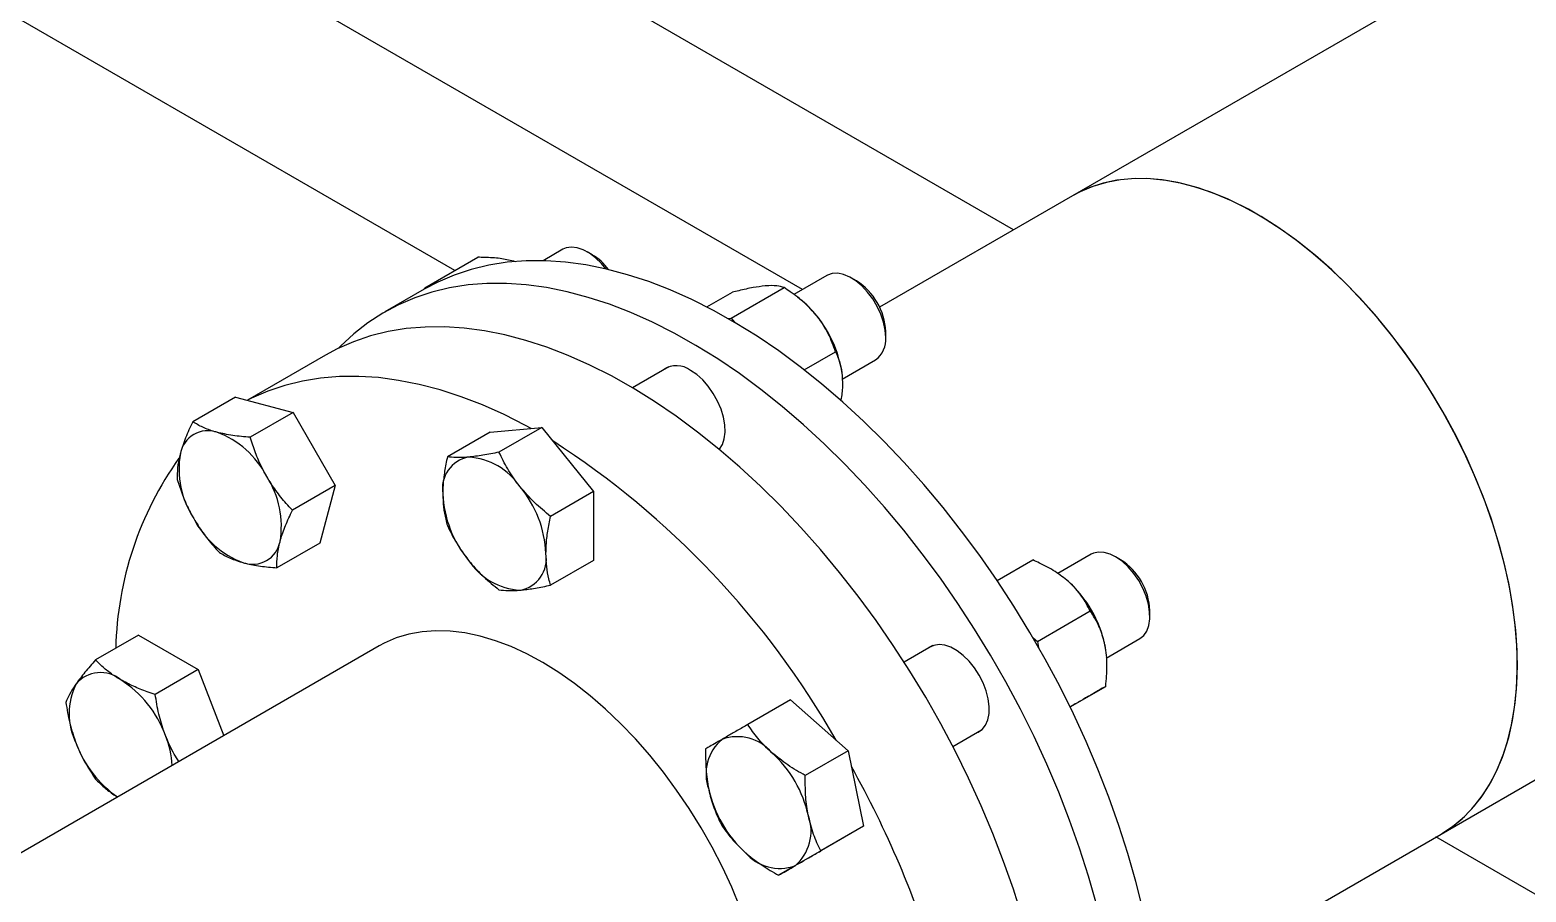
# Model space of a CAD drawing. Header units: inches. Extents: x 0.9 to 37.1, y -8.4 to 11.7.
# Drawn here: x 15.1387 to 15.2788, y 3.2278 to 3.3086 of the extents above; entities that cross this region are included whole.
import ezdxf

# ---------------------------------------------------------------- set-up
doc = ezdxf.new("R2010")
doc.units = ezdxf.units.IN
doc.header["$MEASUREMENT"] = 0

msp = doc.modelspace()

# ---------------------------------------------------------------- linework, layer by layer
at = {"color": 7, "linetype": 'Continuous', "lineweight": 25}
for p, q in [((15.23085056049907, 3.289854420150101), (14.91869183668282, 3.470059815629531)), ((15.21107677875716, 3.284261079041532), (14.9039604454081, 3.461555564464711)), ((15.17851911338533, 3.286044952280593), (14.8892266596734, 3.453049931007569)), ((15.31055938816868, 3.335869346908509), (15.23637918520035, 3.293046027254876)), ((15.23637918520035, 3.293046027254877), (15.21829918892801, 3.282608667572306)), ((15.17571326748044, 3.284425171917691), (15.18066669779656, 3.287284726371862)), ((15.18863255179358, 3.288034616312876), (15.18678332069123, 3.286967077920684)), ((15.19139869776901, 3.287527367463023), (15.19091153619292, 3.287808691285902)), ((15.17563672116107, 3.284290972169998), (15.17195387334239, 3.282164909378793)), ((15.17568470917157, 3.284318582404633), (15.17571326748044, 3.284425171917691)), ((15.17571326748044, 3.284425171917691), (15.17582138464845, 3.284396210585459)), ((15.20439807765323, 3.281586259813323), (15.20935150796936, 3.284445814267494)), ((15.21337213512691, 3.285586160068649), (15.21026961011428, 3.283795110502417)), ((15.21613828110234, 3.285078911218797), (15.21565111952626, 3.285360235041676)), ((15.20212602472084, 3.282631981611799), (15.20451961163125, 3.284013769922987)), ((15.21084396062164, 3.283378588671504), (15.21062488099693, 3.283550157097028)), ((15.20409780189729, 3.281559410635884), (15.20439807765323, 3.281586259813323)), ((15.20439807765323, 3.281586259813323), (15.20470143479148, 3.281208886417304)), ((15.21887308762205, 3.279779017862891), (15.21887308762205, 3.280341574077444)), ((15.16642628060876, 3.278131004608799), (15.15909406626026, 3.273898207363032)), ((15.21124402616996, 3.27673811427891), (15.21418340430747, 3.278434981158865)), ((15.21480211609112, 3.275887341305082), (15.2179290564345, 3.277692485541742)), ((15.19856288310806, 3.277036960852985), (15.19515354947222, 3.275068794438614)), ((15.21476235244643, 3.276541448241394), (15.21475305440722, 3.276607105919077)), ((15.27088158938635, 3.233279634408293), (15.34506279643641, 3.276103533705962)), ((15.15799024382488, 3.274193888140338), (15.15397293123382, 3.27187474294591)), ((15.15799024382488, 3.274193888140338), (15.16337952391128, 3.272750262359606)), ((15.16337952391128, 3.272750262359606), (15.15936221132022, 3.270431117165178)), ((15.16337952391128, 3.272750262359606), (15.16732475075074, 3.265916929046327)), ((15.18184315765957, 3.270922931691461), (15.17782584506851, 3.268603786497034)), ((15.18184315765957, 3.270922931691461), (15.18667505399768, 3.271354976035968)), ((15.18667505399768, 3.271354976035968), (15.18265774140662, 3.269035830841541)), ((15.18667505399768, 3.271354976035968), (15.19150695033579, 3.265344142927339)), ((15.16732475075074, 3.265916929046327), (15.16330743815968, 3.2635977838519)), ((15.16732475075074, 3.265916929046327), (15.16588069750381, 3.260527221513781)), ((15.19150695033579, 3.265344142927339), (15.18748963774472, 3.263024997732912)), ((15.19150695033579, 3.265344142927339), (15.19150695033579, 3.258901265474203)), ((15.16588069750381, 3.260527221513781), (15.16186338491275, 3.258208076319353)), ((15.23811171846025, 3.259470901391977), (15.23499165413062, 3.257669726593567)), ((15.24087786443567, 3.258963652542125), (15.24039070285959, 3.259244976365005)), ((15.19150695033579, 3.258901265474203), (15.18748963774472, 3.256582120279776)), ((15.22930506314945, 3.25701537301283), (15.23264703805576, 3.258944654060339)), ((15.23308288782603, 3.25130639504517), (15.23803631814215, 3.254165949499341)), ((15.24361267095538, 3.25366375918622), (15.24361267095538, 3.254226315400772)), ((15.17144191705518, 3.250897765937064), (15.12570210709924, 3.224492735696375)), ((15.14889830306872, 3.251898089323094), (15.14488099047765, 3.249578944128666)), ((15.14889830306872, 3.251898089323094), (15.15447769637172, 3.248677174128376)), ((15.22330246644138, 3.25092170217631), (15.22061537213542, 3.249370475652262)), ((15.23265087505042, 3.251689463170806), (15.23308288782603, 3.25130639504517)), ((15.23308288782603, 3.25130639504517), (15.23319864543669, 3.250740696603625)), ((15.23949263774055, 3.250491847242405), (15.23940284313389, 3.251009522526475)), ((15.23952619882322, 3.249763134321788), (15.24266863976783, 3.25157722686507)), ((15.23949686139, 3.250462022135411), (15.23949263774055, 3.250491847242405)), ((15.15447769637172, 3.248677174128376), (15.15046038378066, 3.246358028933949)), ((15.15447769637172, 3.248677174128376), (15.15687814120081, 3.24249027709477)), ((15.23613836271918, 3.245179673037869), (15.23948037138909, 3.247108973576688)), ((15.20997058408408, 3.245853815828814), (15.20595327149301, 3.243534670634387)), ((15.20997058408408, 3.245853815828814), (15.21535986417047, 3.241075111267816)), ((15.22517261849663, 3.241476988774814), (15.22785938774897, 3.243028027649405)), ((15.21535986417047, 3.241075111267816), (15.21134255157941, 3.238755966073389)), ((15.21535986417047, 3.241075111267816), (15.21680391741741, 3.234018135345162)), ((15.21680391741741, 3.234018135345162), (15.21278660482634, 3.231698990150736)), ((15.21680391741741, 3.234018135345162), (15.21285869057795, 3.231739863983508)), ((15.25280479350625, 3.222844122272831), (15.27088158938635, 3.233279634408293)), ((15.41257756332923, 3.150925885218189), (15.27040140890678, 3.233002432117851)), ((15.21285869057795, 3.231739863983508), (15.20884137798688, 3.229420718789081))]:
    msp.add_line(p, q, dxfattribs=at)
at = {"color": 7, "linetype": 'Continuous', "lineweight": 25, "flags": 128}
for points in [[(15.27088158938635, 3.233279634408293), (15.27183261097004, 3.233892808687494), (15.27284614044423, 3.234707630591878), (15.27377907237176, 3.235641803494948), (15.27462749371191, 3.236691409150902), (15.27538784589072, 3.237852045148855), (15.27605693972693, 3.23911884337808), (15.27663196880845, 3.240486490446562), (15.27711052126348, 3.241949249967205), (15.27749058987672, 3.243500986618233), (15.27777058050832, 3.245135191876867), (15.27794931878027, 3.246845011318324), (15.27802605500213, 3.248623273365663), (15.27800046731552, 3.250462519369868), (15.2778726630441, 3.252355034894014), (15.2776431782434, 3.254292882070295), (15.27731297545242, 3.256267932894208), (15.27688343965641, 3.258271903316216), (15.27635637247779, 3.260296387987942), (15.27573398461947, 3.262332895517112), (15.27501888659242, 3.264372884083414), (15.27421407776627, 3.266407797265855), (15.27332293378895, 3.268429099931366), (15.27234919242798, 3.270428314034114), (15.27129693789303, 3.272397054175377), (15.2701705837053, 3.274327062774816), (15.2689748541857, 3.27621024470564), (15.26771476463938, 3.278038701248379), (15.26639560031979, 3.279804763220859), (15.26502289426055, 3.281501023145419), (15.26360240406791, 3.283120366318443), (15.2621400877714, 3.284656000651899), (15.26064207883375, 3.286101485161725), (15.25911466042504, 3.287450756983545), (15.25756423906891, 3.288698156802431), (15.25599731777131, 3.289838452590042), (15.25442046874473, 3.290866861549564), (15.25284030584197, 3.291779070176424), (15.25126345681538, 3.292571252350625), (15.24969653551779, 3.293240085384825), (15.24814611416165, 3.293782763960844), (15.24661869575295, 3.294197011896141), (15.2451206868153, 3.294481091690911), (15.24365837051879, 3.294633811815772), (15.24223788032615, 3.294654531709446), (15.24086517426691, 3.294543164465498), (15.23954600994732, 3.294300177196853), (15.23828592040099, 3.293926589076558), (15.23709019088139, 3.293423967063022), (15.23637918520035, 3.293046027254876)], [(15.2780292540921, 3.249077664839852), (15.27797808542882, 3.250930960740941), (15.27782479405814, 3.252835561356066), (15.27757002293733, 3.254783478128351), (15.27721484066502, 3.256766540817904), (15.2767607369991, 3.258776431770643), (15.27620961660814, 3.260804720805425), (15.2755637910826, 3.262842900573158), (15.27482596923917, 3.264882422239578), (15.27399924575908, 3.266914731342033), (15.27308708820789, 3.268931303669869), (15.2720933224914, 3.270923681017936), (15.27102211680835, 3.272883506663235), (15.26987796416767, 3.274802560415922), (15.26866566354315, 3.27667279309764), (15.2673902997449, 3.278486360302571), (15.26605722209193, 3.280235655299597), (15.26467202197518, 3.281913340937578), (15.26324050940534, 3.283512380419912), (15.2617686886436, 3.285026066819303), (15.26026273301774, 3.28644805120895), (15.25872895902901, 3.287772369292149), (15.25717379985854, 3.288993466418623), (15.25560377838435, 3.290106220882666), (15.25402547982213, 3.291105965405344), (15.25244552410453, 3.291988506710694), (15.25087053811491, 3.292750143113776), (15.24930712789187, 3.293387680046828), (15.24776185092119, 3.293898443458393), (15.24624118863152, 3.294280291029221), (15.24475151920897, 3.294531621157898), (15.24329909084478, 3.294651379678521), (15.24188999552829, 3.294639064282235), (15.24053014349493, 3.294494726624092), (15.23922523843671, 3.294218972106392), (15.23798075357894, 3.293812957339412), (15.23680190872361, 3.293278385290187), (15.23637918520035, 3.293046027254877)], [(15.19266599506811, 3.286195606496867), (15.19224370135555, 3.286706516492443), (15.19169839741267, 3.287241654221336), (15.19112778626913, 3.287675423807186), (15.19055020783661, 3.287993883538597), (15.18998422596115, 3.288186797857773), (15.18944803176591, 3.288247966339765), (15.18895885897353, 3.288175422979232), (15.18863255179358, 3.288034616312876)], [(15.24296305538634, 3.226238365137278), (15.24230957986283, 3.228842446127478), (15.2415600388923, 3.231461257091733), (15.24071632588028, 3.234088182686263), (15.23978057211907, 3.236716587069034), (15.23875514140389, 3.239339830662459), (15.2376426240617, 3.241951286925556), (15.23644583040788, 3.24454435909316), (15.23516778364706, 3.247112496839931), (15.23381171223627, 3.249649212827035), (15.2323810417296, 3.252148099089733), (15.2308793861249, 3.254602843224451), (15.22931053873456, 3.257007244334465), (15.22767846260324, 3.259355228693895), (15.2259872804969, 3.261640865090475), (15.22424126448831, 3.263858379808299), (15.22244482516545, 3.266002171212739), (15.22060250048994, 3.26806682390065), (15.21871894433382, 3.270047122380155), (15.21679891472339, 3.27193806424543), (15.21484726182011, 3.273734872813212), (15.21286891566857, 3.275433009189117), (15.21086887374285, 3.277028183733282), (15.20885218832245, 3.278516366896366), (15.20682395372974, 3.279893799398544), (15.20478929346135, 3.281157001725771), (15.20275334724569, 3.282302782919334), (15.2007212580596, 3.283328248636503), (15.19869815913672, 3.284230808461875), (15.19668916100052, 3.285008182451001), (15.19469933855464, 3.285658406889718), (15.19273371826327, 3.286179839254662), (15.19079726545387, 3.286571162362424), (15.18889487177429, 3.286831387696873), (15.18703134283606, 3.286959857906229), (15.18521138607503, 3.286956248463595), (15.18343959885991, 3.286820568486734), (15.18172045687898, 3.286553160715044), (15.18005830283409, 3.286154700643765), (15.17845733547061, 3.285626194817617), (15.17692159897105, 3.284968978288186), (15.17563672116107, 3.284290972169998)], [(15.21887308762205, 3.279779017862891), (15.21882130085242, 3.280473362259198), (15.21866760501293, 3.281205181586808), (15.2184169400143, 3.281950954570389), (15.21807736243585, 3.282686711452627), (15.21765978658036, 3.28338880440194), (15.21717763367939, 3.284034667573257), (15.21664640052392, 3.284603542392832), (15.21608316138464, 3.285077144755891), (15.21550601923094, 3.285440252692807), (15.2149335238865, 3.285681195615719), (15.21438407582276, 3.285792229420837), (15.21387533475255, 3.285769785390305), (15.21342365203249, 3.285614584893732), (15.21337213512691, 3.285586160068649)], [(15.23862673204416, 3.226716383336274), (15.23787719107362, 3.229335194300528), (15.2370334780616, 3.231962119895058), (15.23609772430039, 3.234590524277828), (15.23507229358521, 3.237213767871253), (15.23395977624302, 3.23982522413435), (15.2327629825892, 3.242418296301955), (15.23148493582838, 3.244986434048726), (15.23012886441759, 3.24752315003583), (15.22869819391092, 3.250022036298528), (15.22719653830622, 3.252476780433247), (15.22562769091588, 3.25488118154326), (15.22399561478456, 3.25722916590269), (15.22230443267823, 3.25951480229927), (15.22055841666963, 3.261732317017095), (15.21876197734677, 3.263876108421534), (15.21691965267126, 3.265940761109444), (15.21503609651514, 3.26792105958895), (15.21311606690471, 3.269812001454225), (15.21116441400143, 3.271608810022006), (15.20918606784989, 3.273306946397913), (15.20718602592417, 3.274902120942078), (15.20516934050377, 3.276390304105162), (15.20314110591106, 3.277767736607339), (15.20110644564267, 3.279030938934565), (15.19907049942701, 3.28017672012813), (15.19703841024092, 3.281202185845298), (15.19501531131804, 3.28210474567067), (15.19300631318184, 3.282882119659797), (15.19101649073596, 3.283532344098513), (15.1890508704446, 3.284053776463457), (15.18711441763519, 3.28444509957122), (15.18521202395561, 3.284705324905668), (15.18334849501738, 3.284833795115024), (15.18152853825635, 3.28483018567239), (15.17975675104123, 3.284694505695529), (15.1780376090603, 3.28442709792384), (15.17637545501541, 3.28402863785256), (15.17477448765193, 3.283500132026412), (15.17323875115237, 3.28284291549698), (15.1717721249204, 3.282058648450257), (15.17037831378118, 3.281149312012868), (15.1690608386226, 3.280117203247572), (15.16782302750126, 3.278964929350686), (15.16763395688806, 3.278771032885957)], [(15.23165552021689, 3.225488845936134), (15.2308328844071, 3.228102223460382), (15.22991750837977, 3.230718279897824), (15.22891174189202, 3.233330299869105), (15.22781816673201, 3.23593157835642), (15.22663959009149, 3.238515437915201), (15.22537903735979, 3.241075245815017), (15.22403974435769, 3.243604431065704), (15.22262514903112, 3.246096501284996), (15.221138882626, 3.248545059364383), (15.21958476036687, 3.250943819890391), (15.21796677166328, 3.253286625279154), (15.21628906986903, 3.25556746158284), (15.21455596162057, 3.257780473927368), (15.2127718957819, 3.25991998154179), (15.21094145202446, 3.261980492340744), (15.20906932907111, 3.263956717022564), (15.20716033263462, 3.265843582646831), (15.20521936308148, 3.267636245656553), (15.20325140285267, 3.269330104311491), (15.20126150367389, 3.270920810500773), (15.1992547735878, 3.272404280904426), (15.19723636384173, 3.273776707475198), (15.19521145566456, 3.275034567213767), (15.19318524696654, 3.276174631212223), (15.19116293899634, 3.277193972942634), (15.1891497229895, 3.278089975769398), (15.18715076684266, 3.278860339666108), (15.18517120184756, 3.279503087119689), (15.18321610951915, 3.280016568206649), (15.18129050855142, 3.280399464828399), (15.17939934193442, 3.280650794094804), (15.17754746426573, 3.280769910847242), (15.17573962928877, 3.280756509314718), (15.17398047769, 3.280610623898772), (15.17227452518634, 3.280332629085176), (15.17062615093341, 3.27992323848263), (15.16903958628426, 3.279383502990939), (15.1675189039276, 3.278714808103367), (15.16642628060876, 3.278131004608799)], [(15.18566336705942, 3.27126451597857), (15.18515547876975, 3.271539144701321), (15.18313317079954, 3.272558486431731), (15.18111995479271, 3.273454489258495), (15.17912099864586, 3.274224853155205), (15.17714143365076, 3.274867600608786), (15.17518634132236, 3.275381081695746), (15.17326074035463, 3.275763978317496), (15.17136957373762, 3.276015307583902), (15.16951769606894, 3.276134424336339), (15.16770986109198, 3.276121022803815), (15.16595070949321, 3.27597513738787), (15.16424475698955, 3.275697142574274), (15.16259638273662, 3.275287751971728), (15.16100981808747, 3.274748016480037), (15.15948913573081, 3.274079321592465), (15.15911863398239, 3.273891626410387)], [(15.20328289701031, 3.269303952447093), (15.20330215223692, 3.269326132804719), (15.20357748185355, 3.269758020813046), (15.20375702850294, 3.27029247869611), (15.20383502140803, 3.270912328537797), (15.20380895381268, 3.271597647854182), (15.20367966355086, 3.272326409918551), (15.20345130611796, 3.273075191718529), (15.20313122110977, 3.273819926790966), (15.20272969632181, 3.274536678737863), (15.20225963709116, 3.2752024105619), (15.20173615150824, 3.275795725094489), (15.20117606483042, 3.27629755271837), (15.20059737870436, 3.276691764280807)], [(15.24266882494737, 3.251577333784319), (15.24303907409574, 3.251875715573177), (15.24332418557988, 3.252291358286474), (15.24351499568209, 3.252810902825414), (15.2436053716087, 3.253417650601031), (15.24359240860307, 3.254092100240587), (15.24347652330685, 3.254812574377724), (15.24326144036882, 3.255555916380868), (15.24295407273159, 3.256298234626414), (15.2425642994439, 3.257015670395167), (15.24210464813994, 3.257685164711212), (15.24158989239082, 3.25828519947637), (15.24103657686986, 3.25879648907958), (15.24046248559317, 3.259202600252302), (15.23988607032674, 3.259490480247297), (15.23932585753152, 3.259650876364655), (15.23879985290769, 3.259678633341192), (15.23832496267665, 3.259572859044843), (15.23811171846025, 3.259470901391977)], [(15.20525531700198, 3.2263783118505), (15.20445861093942, 3.228288492417934), (15.20357715812945, 3.230180668366923), (15.20261515909612, 3.232045822617376), (15.20157719820291, 3.233875066859905), (15.20046822180615, 3.235659683912658), (15.19929351468342, 3.237391169262671), (15.19805867484911, 3.239061271593736), (15.19676958687736, 3.240662032107686), (15.19543239385942, 3.242185822451689), (15.19405346812897, 3.243625381070824), (15.19263938089507, 3.244973847812703), (15.19119687092736, 3.24622479661921), (15.18973281244276, 3.247372266149603), (15.18825418234668, 3.248410788189016), (15.18676802698488, 3.24933541370699), (15.18528142856445, 3.25014173644186), (15.18380147140387, 3.250825913898596), (15.18233520817297, 3.251384685660046), (15.18088962628378, 3.251815388924302), (15.17947161459232, 3.252115971194169), (15.17808793057005, 3.252285000058247), (15.17674516810147, 3.252321670017023), (15.17544972606123, 3.252225806321444), (15.17420777782059, 3.251997865805675), (15.1730252418285, 3.251638934710079), (15.1719077534075, 3.25115072350478), (15.17144191705518, 3.250897765937064)], [(15.22762862870436, 3.248157407958295), (15.22718260779432, 3.248844883542929), (15.22667726631105, 3.249467728539972), (15.22612884634564, 3.250005924198744), (15.225554974567, 3.250442172467942), (15.2249740956863, 3.250762451969247), (15.22440487962869, 3.250956468655962), (15.22386562146663, 3.251017986672136), (15.22337365340114, 3.250945028778114), (15.22294478769065, 3.250739939900639), (15.22281453632641, 3.250640026116582)], [(15.22737145763399, 3.242746351589671), (15.22752350591229, 3.242809367330479), (15.22791550647591, 3.243078308515188), (15.22822463049964, 3.243467961578453), (15.22844094248303, 3.243965802750214), (15.22855748998094, 3.244555831005585), (15.2285705270609, 3.245219082350962), (15.22847963470042, 3.245934239342379), (15.22828773425476, 3.246678316245699), (15.22800099356214, 3.247427397817021), (15.22762862870436, 3.248157407958295)], [(15.27088158938635, 3.233279634408293), (15.27102211680835, 3.233362091518081), (15.2720933224914, 3.234085129407506), (15.27308708820789, 3.234930129281921), (15.27399924575908, 3.235893546918192), (15.27482596923917, 3.236971341407942), (15.2755637910826, 3.238158992106522), (15.27620961660814, 3.239451517594163), (15.2767607369991, 3.240843496569785), (15.27721484066502, 3.24232909058982), (15.27757002293733, 3.243902068556664), (15.27782479405814, 3.245555832854078), (15.27797808542882, 3.247283447019874), (15.2780292540921, 3.249077664839852)]]:
    msp.add_lwpolyline(points, dxfattribs=at)
at = {"color": 7, "linetype": 'Continuous', "lineweight": 25}
for centre, radius, start, end in [((15.18870659390072, 3.283103580809137), 0.005178543385623756, 35.90031109045705, 58.67731634581047), ((15.21293439608293, 3.280071294096102), 0.005944838809009532, 2.605830479977577, 57.3887929873129), ((15.20483567042334, 3.275795152767689), 0.00967512538494089, 38.45762815760958, 51.61052132553535), ((15.20380258161568, 3.274811276128871), 0.01109674992930821, 9.313355624380252, 39.11817159978519), ((15.21660532528064, 3.279548219794723), 0.002279476647254042, 305.50099809958, 5.811182293808555), ((15.1992925782734, 3.274992643968967), 0.002142315102576033, 52.47836690411337, 124.6365624017835), ((15.15538751948975, 3.268428291252615), 0.002616873407543229, 71.08071345267761, 168.9300383020532), ((15.15326418037343, 3.262851223716685), 0.008583448034920506, 27.12956320631486, 69.74327230623223), ((15.16128045104088, 3.267478416808663), 0.00858485430346624, 170.2602057457095, 212.8691095645522), ((15.14362709448432, 3.201774123638589), 0.0812969392349844, 29.71806586171343, 57.18287136798226), ((15.1786494976681, 3.249964387822475), 0.03188579683532385, 144.5132798507319, 178.7313999966268), ((15.18036027140475, 3.265616351754007), 0.00300508680181435, 100.5467778284991, 189.2518791787749), ((15.17943711076866, 3.262344650404618), 0.00623718966166756, 33.43491464487675, 86.57046188782682), ((15.15369272995788, 3.262106125141905), 0.008584854303465757, 350.260205745704, 32.86910956454638), ((15.18787159667174, 3.26561618066531), 0.01048844500675575, 182.6392873612075, 219.7720723790824), ((15.17658075099369, 3.259071448796804), 0.01048844500675603, 2.639287361201766, 39.77207237908163), ((15.16170900062533, 3.266733318233882), 0.008583448034922314, 207.1295632063089, 249.7432723062212), ((15.15958566150901, 3.261156250697951), 0.002616873407542941, 251.0807134526967, 348.930038302075), ((15.18409207626068, 3.259071277708108), 0.003005086801816694, 280.5467778285353, 9.25187917873248), ((15.18501523689676, 3.262342979057498), 0.006237189661671622, 213.4349146448823, 266.5704618878011), ((15.23767397941627, 3.25395603541943), 0.005944838809009532, 2.605830479977577, 57.3887929873129), ((15.22843813836744, 3.248624274093071), 0.01122114792276554, 12.27284158561288, 47.72715856001754), ((15.14533817002444, 3.24539255002168), 0.003004596040081029, 50.75183192258604, 139.4672041395946), ((15.14863463063292, 3.244555338722112), 0.006238611718794929, 153.436429510462, 206.5635704895315), ((15.14158287079956, 3.238887818361272), 0.01048756709250308, 20.22711378561059, 57.36202941091661), ((15.14296953868803, 3.239116886346452), 0.009111056978562359, 3.729799256987795, 21.89060924724885), ((15.20498530360651, 3.238171103038844), 0.004226779456175392, 40.14446196138392, 109.8640185067247), ((15.15304174766376, 3.245477383352091), 0.0106546596127378, 200.3883873670211, 235.0101709818797), ((15.20627498908273, 3.238914706504439), 0.00422780581353147, 130.1473024213418, 199.8549695934356), ((15.20066830586252, 3.232593091021313), 0.01122114792276088, 12.2728415855995, 47.72715856002178), ((15.13419849709722, 3.193923619293316), 0.09339402993025175, 16.75892421390156, 29.27786080014787), ((15.21326320846957, 3.239864021087457), 0.0112211479227596, 192.2728415856017, 227.7271585600229), ((15.20765652524937, 3.23354240560433), 0.004227805813529706, 310.1473024213398, 19.85496959345224), ((15.20894621072559, 3.234286009069927), 0.00422677945617612, 220.1444619613939, 289.8640185067213)]:
    msp.add_arc(centre, radius, start, end, dxfattribs=at)
for points, knots in [([(15.18400583620803, 3.286934974469958), (15.18360438575048, 3.287021808669748), (15.18278697780853, 3.287198614956073), (15.18160507083016, 3.287271034647283), (15.18087858908293, 3.287281634683344), (15.18066669779656, 3.287284726371862)], [0, 0, 0, 0, 0.4060446745436673, 0.8267623950146894, 0.9999999999999999, 0.9999999999999999, 0.9999999999999999, 0.9999999999999999]), ([(15.18419206447441, 3.286865239754857), (15.1841461794567, 3.286886716420109), (15.18408995077052, 3.286913034480579), (15.18401890549411, 3.286931565547777), (15.18400583620803, 3.286934974469958)], [0, 0, 0, 0, 0.8160428568767376, 0.9999999999999999, 0.9999999999999999, 0.9999999999999999, 0.9999999999999999]), ([(15.20758005816857, 3.284601853083701), (15.20721759413303, 3.284557492810644), (15.20647956786911, 3.284467169238153), (15.20539001830168, 3.284228794011005), (15.20471615563077, 3.284062323887112), (15.20451961163125, 3.284013769922987)], [0, 0, 0, 0, 0.4060446745436685, 0.826762395014702, 1, 1, 1, 1]), ([(15.20935150796936, 3.284445814267494), (15.20914521257401, 3.284509933179089), (15.2087251074185, 3.284640506550745), (15.20801905177365, 3.28464051244398), (15.20759163641327, 3.28460287270569), (15.20758005816857, 3.284601853083701)], [0, 0, 0, 0, 0.4841952181635611, 0.9860273763411929, 1, 1, 1, 1]), ([(15.21241195450668, 3.281812458701641), (15.21204949047113, 3.28221874798562), (15.21131146420722, 3.283046008438843), (15.21022191463979, 3.283875205566286), (15.20954805196887, 3.284316966775736), (15.20935150796936, 3.284445814267494)], [0, 0, 0, 0, 0.4060446745436563, 0.8267623950146856, 1, 1, 1, 1]), ([(15.21418340430747, 3.278434981158865), (15.21397710891212, 3.278999833573526), (15.21355700375661, 3.280150113302769), (15.21285094811175, 3.281264140043782), (15.21242353275137, 3.281797997061389), (15.21241195450668, 3.281812458701641)], [0, 0, 0, 0, 0.4841952181635584, 0.9860273763411859, 1, 1, 1, 1]), ([(15.21418340430747, 3.278434981158865), (15.2142791580256, 3.278217511899057), (15.21450570227502, 3.277703000178851), (15.21476689171217, 3.276778434472487), (15.21480739450874, 3.275986560510723), (15.21482790267574, 3.275585603420757)], [0, 0, 0, 0, 0.2654708005954878, 0.628078830079939, 1, 1, 1, 1]), ([(15.21482790267574, 3.275585603420757), (15.21482704868533, 3.275511690125272), (15.21482144318366, 3.27502653116509), (15.21478218510407, 3.274459649705502), (15.2146650818962, 3.273947661978086), (15.21465107256353, 3.273886411679947)], [0, 0, 0, 0, 0.1366126693876414, 0.8967109393883488, 1, 1, 1, 1]), ([(15.15397293123382, 3.27187474294591), (15.15373504865568, 3.271367453086825), (15.15325492199373, 3.270343572361353), (15.15296540867559, 3.269404534564623), (15.15281933703645, 3.268930750522288)], [0, 0, 0, 0, 0.4954579634770061, 0.9999999999999999, 0.9999999999999999, 0.9999999999999999, 0.9999999999999999]), ([(15.15623600370312, 3.270903791398196), (15.15617263327484, 3.270921202126838), (15.15569283575231, 3.271053024251054), (15.15487511700302, 3.271351731159537), (15.15427549128859, 3.271699343953671), (15.15397293123382, 3.27187474294591)], [0, 0, 0, 0, 0.07010571820325351, 0.5307925293049229, 1, 1, 1, 1]), ([(15.15936221132022, 3.270431117165178), (15.15880396765063, 3.270478708991626), (15.15767724508132, 3.270574765226374), (15.15671931812201, 3.270793453813223), (15.15623600370312, 3.270903791398196)], [0, 0, 0, 0, 0.4954579634770144, 1, 1, 1, 1]), ([(15.16090325716605, 3.266765311851191), (15.16075172266435, 3.267040341646198), (15.1603552158264, 3.267759987622142), (15.15982657498452, 3.268986181212023), (15.159517575767, 3.269947677800176), (15.15936221132022, 3.270431117165178)], [0, 0, 0, 0, 0.2352153999993357, 0.6154671935981767, 1, 1, 1, 1]), ([(15.15281933703645, 3.268930750522288), (15.15280273437195, 3.268867157108145), (15.15267703035653, 3.268385671289229), (15.15252692650456, 3.267528035279052), (15.15252822353121, 3.266834819357271), (15.15252887798689, 3.266485035413363)], [0, 0, 0, 0, 0.07010571820324629, 0.5307925293049174, 1, 1, 1, 1]), ([(15.18265774140662, 3.269035830841541), (15.18214475852258, 3.268931114130869), (15.18110938736731, 3.268719760760066), (15.18024589424308, 3.268620666986341), (15.17981022566366, 3.268570670011939)], [0, 0, 0, 0, 0.4954579634770072, 1, 1, 1, 1]), ([(15.18464212200177, 3.265781275629879), (15.18458535894806, 3.265852827243731), (15.18415558794472, 3.26639456710556), (15.18343219018357, 3.267466141018994), (15.18291746315392, 3.268509414381765), (15.18265774140662, 3.269035830841541)], [0, 0, 0, 0, 0.0701057182032471, 0.5307925293049188, 1, 1, 1, 1]), ([(15.17782584506851, 3.268603786497034), (15.17773391472845, 3.268149602671556), (15.17754918516243, 3.267236942271042), (15.17741405283423, 3.266076047333902), (15.1773997202177, 3.265392704396555), (15.17739427749461, 3.265133209113118)], [0, 0, 0, 0, 0.3805934879738661, 0.7647841813874847, 1, 1, 1, 1]), ([(15.17981022566366, 3.268570670011939), (15.17975346260994, 3.268565846050179), (15.17932369160662, 3.26852932231246), (15.17860029384546, 3.26851062660532), (15.17808556681581, 3.268572544082332), (15.17782584506851, 3.268603786497034)], [0, 0, 0, 0, 0.07010571820324711, 0.5307925293049175, 1, 1, 1, 1]), ([(15.15252887798689, 3.266485035413363), (15.15268256523505, 3.266006543016903), (15.15299139231693, 3.265045035720296), (15.15351935281203, 3.263818515031023), (15.15391839138535, 3.263094261086512), (15.15406992383272, 3.262819230099375)], [0, 0, 0, 0, 0.3805934879738636, 0.7647841813874846, 1, 1, 1, 1]), ([(15.16330743815968, 3.2635977838519), (15.16311524661846, 3.263806735489632), (15.16257507311284, 3.264394014918984), (15.16173514673674, 3.265426894942782), (15.16118176205156, 3.266317228763032), (15.16090325716605, 3.266765311851191)], [0, 0, 0, 0, 0.215281657295188, 0.6050705810156017, 1, 1, 1, 1]), ([(15.17739427749461, 3.265133209113118), (15.17740874165903, 3.26471697675791), (15.17743788624899, 3.263878288744659), (15.17761997639784, 3.262909866757211), (15.17777217848635, 3.262356150022153), (15.17782584506851, 3.262160909043898)], [0, 0, 0, 0, 0.3894480145147163, 0.7847188654868438, 1, 1, 1, 1]), ([(15.18748963774472, 3.263024997732912), (15.18697665486069, 3.263443456833659), (15.18594128370542, 3.264288047357165), (15.18507779058119, 3.265280527617912), (15.18464212200177, 3.265781275629879)], [0, 0, 0, 0, 0.4954579634770084, 1, 1, 1, 1]), ([(15.16215384396231, 3.260653791428279), (15.16217147767706, 3.260717980055058), (15.16230498809946, 3.261203972416798), (15.16264361227223, 3.262170438891654), (15.16308481527676, 3.263119104644034), (15.16330743815968, 3.2635977838519)], [0, 0, 0, 0, 0.07010571820324524, 0.5307925293049175, 1, 1, 1, 1]), ([(15.15406992383272, 3.262819230099375), (15.15434437643459, 3.262377266902038), (15.15489738511956, 3.261486732489547), (15.15573684620274, 3.260453251040617), (15.15628191360868, 3.259860652747748), (15.15647410482635, 3.259651702100085)], [0, 0, 0, 0, 0.3894480145147157, 0.7847188654868411, 1, 1, 1, 1]), ([(15.17782584506851, 3.262160909043898), (15.17809758339197, 3.261603182422725), (15.17864604227949, 3.260477503430186), (15.17941982151324, 3.259433232442861), (15.17981022566366, 3.258906353832235)], [0, 0, 0, 0, 0.4954579634770059, 1, 1, 1, 1]), ([(15.18705807017082, 3.259554420348995), (15.18706351083691, 3.25981391444057), (15.18707774694343, 3.260492909524636), (15.18721222735568, 3.261653474548608), (15.18739682317946, 3.262566120440906), (15.18748963774472, 3.263024997732912)], [0, 0, 0, 0, 0.2352153999993363, 0.6154671935981791, 1, 1, 1, 1]), ([(15.16186338491275, 3.258208076319353), (15.16186002293032, 3.258576098658014), (15.16185323732452, 3.25931889091445), (15.16205303675218, 3.260206137984604), (15.16215384396231, 3.260653791428279)], [0, 0, 0, 0, 0.4954579634770057, 1, 1, 1, 1]), ([(15.15647410482635, 3.259651702100085), (15.15679110393537, 3.259464842753212), (15.15743091423693, 3.259087698049431), (15.15829912730576, 3.258817218736004), (15.15873717729565, 3.25868075055237)], [0, 0, 0, 0, 0.4954579634770017, 1, 1, 1, 1]), ([(15.18748963774472, 3.256582120279776), (15.18743597134861, 3.256777362197664), (15.18728513658692, 3.25732610909129), (15.18710243702715, 3.258293943916846), (15.18707292356805, 3.2591324306321), (15.18705807017082, 3.259554420348995)], [0, 0, 0, 0, 0.2152816572951844, 0.6050705810156057, 1, 1, 1, 1]), ([(15.15873717729565, 3.25868075055237), (15.15880157877417, 3.258663935036365), (15.15928918270367, 3.258536619454971), (15.16029542177376, 3.258346743011169), (15.16133754751938, 3.258254580047635), (15.16186338491275, 3.258208076319353)], [0, 0, 0, 0, 0.07010571820324286, 0.5307925293049162, 1, 1, 1, 1]), ([(15.17981022566366, 3.258906353832235), (15.17986801976762, 3.258835397431019), (15.18030559717792, 3.258298164112013), (15.18121751525989, 3.257335420663258), (15.18217474232071, 3.256547597131087), (15.18265774140662, 3.256150075935269)], [0, 0, 0, 0, 0.07010571820324794, 0.5307925293049183, 1, 1, 1, 1]), ([(15.23598617646723, 3.256927362768301), (15.23558472600968, 3.257247470344148), (15.23476731806772, 3.257899253073147), (15.23358541108935, 3.258524288879142), (15.23285892934213, 3.258849732620998), (15.23264703805576, 3.258944654060339)], [0, 0, 0, 0, 0.4060446745436625, 0.8267623950146998, 1, 1, 1, 1]), ([(15.18464212200177, 3.256116959450174), (15.18469991610572, 3.256122378624571), (15.18513749351603, 3.256163408905111), (15.186049411598, 3.256290935076932), (15.18700663865882, 3.25648446743052), (15.18748963774472, 3.256582120279776)], [0, 0, 0, 0, 0.07010571820324665, 0.5307925293049185, 1, 1, 1, 1]), ([(15.23803631814215, 3.254165949499341), (15.23778670348164, 3.254635042209062), (15.23727838188, 3.255590314455618), (15.23647595048994, 3.25649129711824), (15.23599909402095, 3.256915861747012), (15.23598617646723, 3.256927362768301)], [0, 0, 0, 0, 0.4841952181635646, 0.9860273763411898, 1, 1, 1, 1]), ([(15.18265774140662, 3.256150075935269), (15.18292947973008, 3.256115525125516), (15.1834779386176, 3.256045790027285), (15.18425171785135, 3.256093093074433), (15.18464212200177, 3.256116959450174)], [0, 0, 0, 0, 0.4954579634770072, 1, 1, 1, 1]), ([(15.23940284313389, 3.251009522526475), (15.23927734309455, 3.251488984674469), (15.23902180787981, 3.252465235069182), (15.23849361737161, 3.253467776041099), (15.23813957955155, 3.254008296980697), (15.23803631814215, 3.254165949499341)], [0, 0, 0, 0, 0.406044674543659, 0.8267623950146845, 1, 1, 1, 1]), ([(15.23948037138909, 3.247108973576688), (15.23953737551344, 3.247755131085198), (15.23965346015258, 3.249070982561871), (15.23953318746884, 3.250365895081492), (15.23940628090289, 3.250992547162913), (15.23940284313389, 3.251009522526475)], [0, 0, 0, 0, 0.484195218163561, 0.9860273763411893, 1, 1, 1, 1]), ([(15.14488099047765, 3.249578944128666), (15.14453383869717, 3.249186999522006), (15.14383317021252, 3.248395924121965), (15.14331567344897, 3.247697547074064), (15.143054574578, 3.247345186496055)], [0, 0, 0, 0, 0.4954579634770069, 1, 1, 1, 1]), ([(15.14723911955526, 3.24771934787396), (15.14702256381011, 3.247850644503972), (15.1464559216739, 3.24819419670507), (15.14565260701507, 3.24881320816558), (15.14513915403712, 3.249322748062021), (15.14488099047765, 3.249578944128666)], [0, 0, 0, 0, 0.235215399999334, 0.6154671935981775, 1, 1, 1, 1]), ([(15.143054574578, 3.247345186496055), (15.14302202030021, 3.247298431704524), (15.14277554158365, 3.246944436414416), (15.14239772672294, 3.246327173567237), (15.14219406019335, 3.245850318455513), (15.14209129382615, 3.24560970617814)], [0, 0, 0, 0, 0.07010571820324922, 0.530792529304917, 1, 1, 1, 1]), ([(15.15046038378066, 3.246358028933949), (15.1502108132456, 3.246440141035084), (15.1495093703519, 3.24667092528938), (15.14839721171491, 3.247102020382689), (15.14762683246295, 3.247512675343931), (15.14723911955526, 3.24771934787396)], [0, 0, 0, 0, 0.2152816572951858, 0.6050705810156085, 1, 1, 1, 1]), ([(15.23948037138909, 3.247108973576688), (15.23940911159075, 3.247067804827944), (15.23924051764117, 3.246970403458421), (15.23884322979016, 3.246740930489925), (15.23838451949373, 3.24647602898695), (15.23815225633763, 3.246341898884321)], [0, 0, 0, 0, 0.2654708005954877, 0.6280788300799389, 1, 1, 1, 1]), ([(15.14209129382615, 3.24560970617814), (15.14219720104606, 3.244956216177706), (15.14241095726296, 3.243637254633828), (15.14283874013603, 3.242393179267224), (15.143054574578, 3.241765490948169)], [0, 0, 0, 0, 0.4954579634770054, 1, 1, 1, 1]), ([(15.15142366453251, 3.242513813703979), (15.15139111025472, 3.242599345289868), (15.15114463153816, 3.243246931934341), (15.15076681667745, 3.244518071463948), (15.15056315014785, 3.245740974606665), (15.15046038378066, 3.246358028933949)], [0, 0, 0, 0, 0.07010571820324128, 0.5307925293049185, 1, 1, 1, 1]), ([(15.23815225633763, 3.246341898884321), (15.23810656041855, 3.246315510749589), (15.23780661729685, 3.246142301857692), (15.23716031701603, 3.24576909772886), (15.23645832793091, 3.245363758298428), (15.23610568264383, 3.245160135417618)], [0, 0, 0, 0, 0.08209932745335688, 0.5388911978211853, 1, 1, 1, 1]), ([(15.15268247781908, 3.240068172180453), (15.15253564706175, 3.240291670018146), (15.1520414106338, 3.241043969978714), (15.15167865236992, 3.241907104455543), (15.15142366453251, 3.242513813703979)], [0, 0, 0, 0, 0.2970860686002119, 1, 1, 1, 1]), ([(15.20595327149301, 3.243534670634387), (15.20561572356474, 3.243339762269026), (15.2049374373508, 3.242948103348532), (15.20413921219932, 3.242487173336974), (15.20371150839294, 3.242240187609325), (15.20354909049938, 3.242146396296211)], [0, 0, 0, 0, 0.3805934879738662, 0.7647841813874917, 1, 1, 1, 1]), ([(15.20821634396231, 3.24089617969654), (15.20815297353403, 3.240953125332281), (15.2076731760115, 3.2413842787218), (15.20685545726221, 3.242247350714487), (15.20625583154778, 3.243102950695135), (15.20595327149301, 3.243534670634387)], [0, 0, 0, 0, 0.07010571820324295, 0.5307925293049162, 1, 1, 1, 1]), ([(15.143054574578, 3.241765490948169), (15.14308815990603, 3.241680554574917), (15.14334244502957, 3.241037474473265), (15.14390878021109, 3.239875165408339), (15.14455494677187, 3.238907712096221), (15.14488099047765, 3.238419553032895)], [0, 0, 0, 0, 0.07010571820324125, 0.5307925293049174, 1, 1, 1, 1]), ([(15.20200804465355, 3.241256399272731), (15.20200468267112, 3.240613723555512), (15.20199789706532, 3.2393165888547), (15.20219769649298, 3.238095076822447), (15.20229850370312, 3.237478772654057)], [0, 0, 0, 0, 0.4954579634770056, 1, 1, 1, 1]), ([(15.20354909049938, 3.242146396296211), (15.20330356622635, 3.242004609359323), (15.20280884672131, 3.241718915556533), (15.20233356593581, 3.241444418432953), (15.2020929027069, 3.241305412780598), (15.20200804465355, 3.241256399272731)], [0, 0, 0, 0, 0.3894480145147157, 0.7847188654868411, 1, 1, 1, 1]), ([(15.21134255157941, 3.238755966073389), (15.21078430790982, 3.239074373627701), (15.20965758534052, 3.239717026643262), (15.2086996583812, 3.240500755528632), (15.20821634396231, 3.24089617969654)], [0, 0, 0, 0, 0.4954579634770021, 1, 1, 1, 1]), ([(15.14488099047765, 3.238419553032895), (15.1451369795897, 3.238166250691893), (15.14565137731242, 3.237657251905452), (15.14635749395887, 3.237103827883976), (15.14682200330605, 3.236819223161485), (15.14693480358168, 3.236750110470128)], [0, 0, 0, 0, 0.4285953165577457, 0.8612415311284465, 1, 1, 1, 1]), ([(15.21163301062898, 3.234978339454713), (15.21161640796448, 3.235062292322537), (15.21149070394905, 3.23569792599403), (15.21134060009709, 3.236946529152116), (15.21134189712373, 3.238149147220006), (15.21134255157941, 3.238755966073389)], [0, 0, 0, 0, 0.07010571820324756, 0.5307925293049178, 1, 1, 1, 1]), ([(15.20229850370312, 3.237478772654057), (15.20231613741786, 3.237395414998871), (15.20244964784026, 3.2367642878702), (15.20278827201303, 3.235624515176794), (15.20322947501757, 3.234677346939503), (15.20345209790048, 3.234199423350079)], [0, 0, 0, 0, 0.07010571820324474, 0.5307925293049165, 1, 1, 1, 1]), ([(15.20345209790048, 3.234199423350079), (15.20376909700951, 3.233741748275342), (15.20440890731106, 3.232818006790747), (15.2052771203799, 3.231982487178798), (15.20571517036978, 3.231560932412231)], [0, 0, 0, 0, 0.4954579634770031, 1, 1, 1, 1]), ([(15.21278660482634, 3.231698990150736), (15.2125487222482, 3.232202398347531), (15.21206859558626, 3.233218444579308), (15.21177908226811, 3.234388165884984), (15.21163301062898, 3.234978339454713)], [0, 0, 0, 0, 0.4954579634770053, 0.9999999999999999, 0.9999999999999999, 0.9999999999999999, 0.9999999999999999]), ([(15.20571517036978, 3.231560932412231), (15.20577957184831, 3.231504581989127), (15.20626717577781, 3.231077935142428), (15.2072734148479, 3.230323693614423), (15.20831554059352, 3.229723543464374), (15.20884137798688, 3.229420718789081)], [0, 0, 0, 0, 0.07010571820324253, 0.5307925293049118, 1, 1, 1, 1]), ([(15.21038242383271, 3.23031071581256), (15.21054483966658, 3.23040450593664), (15.21096981871757, 3.230649918203246), (15.21176742038396, 3.231110488289859), (15.21244561124904, 3.231502092173836), (15.21278660482634, 3.231698990150736)], [0, 0, 0, 0, 0.2352153999993352, 0.6154671935981849, 1, 1, 1, 1]), ([(15.20884137798688, 3.229420718789081), (15.20892623673589, 3.229469732698635), (15.2091647407181, 3.229607491182586), (15.20963926797468, 3.229881553276132), (15.21013362574165, 3.230167038253321), (15.21038242383271, 3.23031071581256)], [0, 0, 0, 0, 0.2152816572951825, 0.6050705810156035, 1, 1, 1, 1])]:
    msp.add_open_spline(points, degree=3, knots=knots, dxfattribs=at)

doc.saveas('drawing.dxf')
